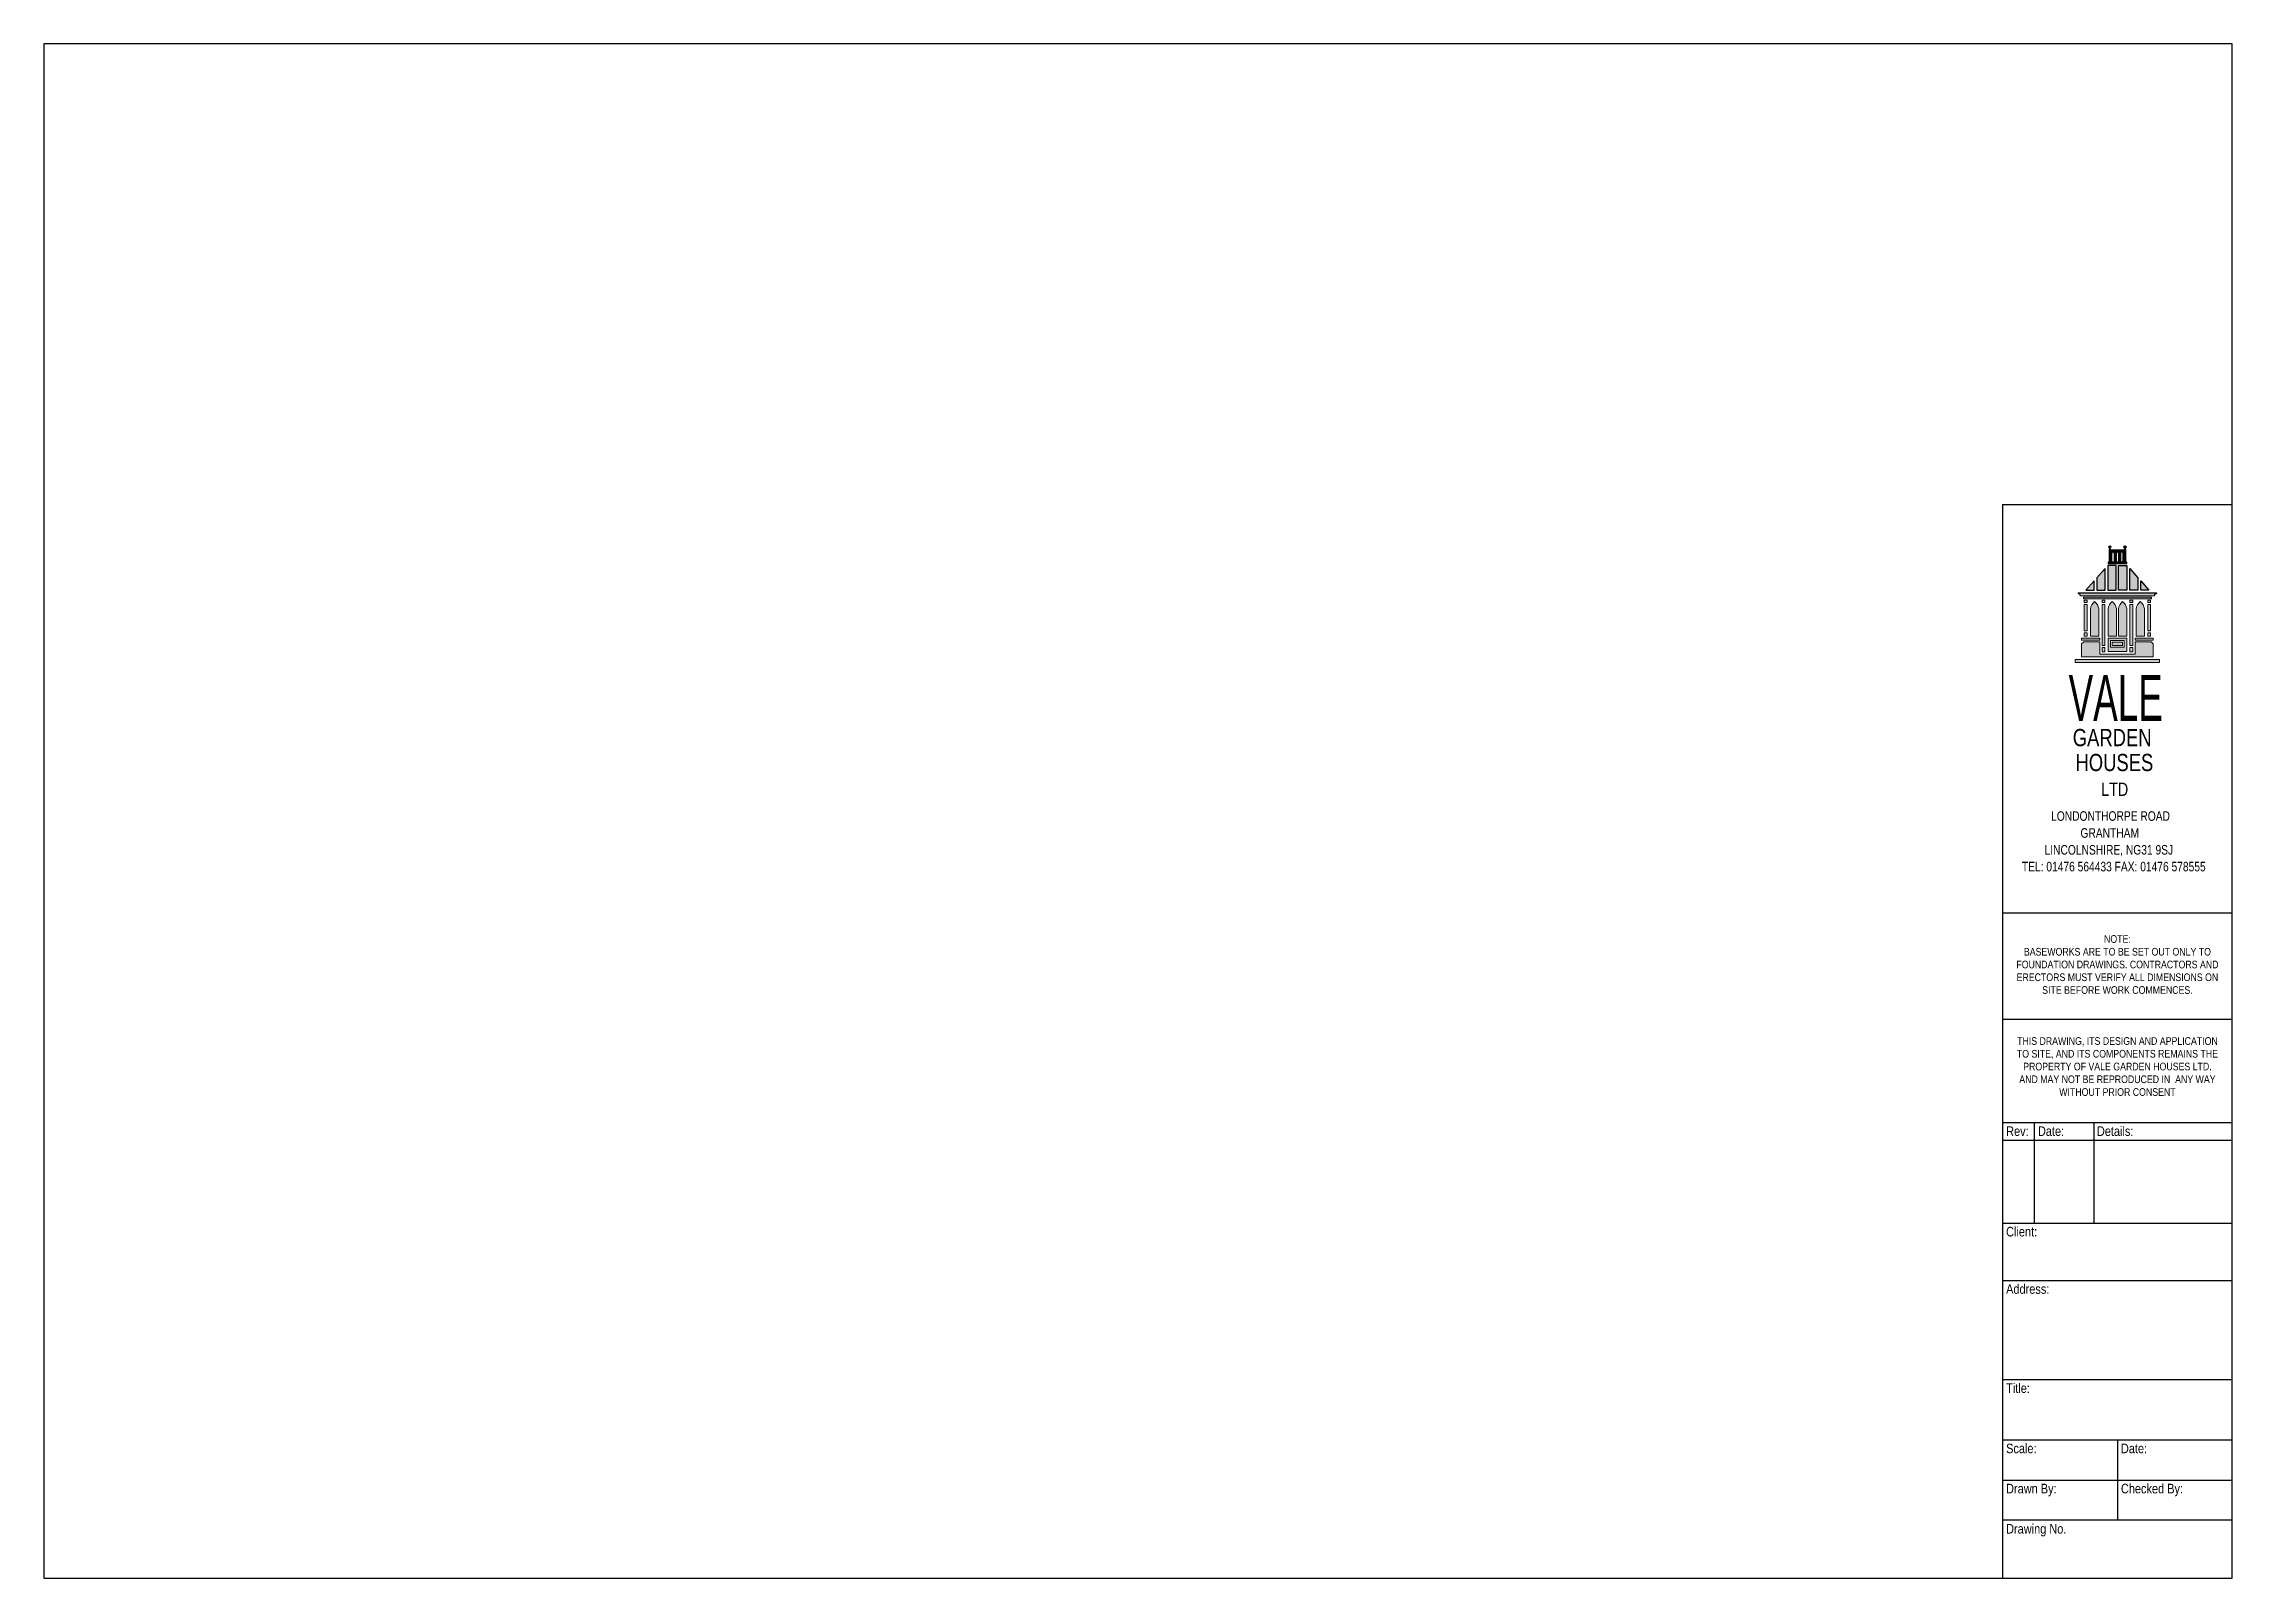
# Paper-space layout 'A2 landscape' of a CAD drawing. Header units: millimetres. Extents: x -12 to 560, y -1 to 400.
import ezdxf
from ezdxf.enums import TextEntityAlignment as Align

# ---------------------------------------------------------------- set-up
doc = ezdxf.new("R2010")
doc.units = ezdxf.units.MM
doc.header["$LTSCALE"] = 10
doc.layers.add('01 - Title Block', color=7, linetype='Continuous')
doc.styles.add('Title1', font='ARIALN.TTF', dxfattribs={"height": 3})
doc.styles.add('Title2', font='BASKVILL.TTF', dxfattribs={"width": 0.8, "height": 3})

# ---------------------------------------------------------------- blocks, each defined once
blk = doc.blocks.new('A2 Title')
at = {"layer": '01 - Title Block'}
h = blk.add_hatch(color=256, dxfattribs=at)
h.paths.add_polyline_path([(527.96, 268.8, 1), (527.37, 268.8, 1)])
h.paths.add_polyline_path([(531.92, 268.8, 1), (531.33, 268.8, 1)])
h = blk.add_hatch(color=252, dxfattribs=at)
h.paths.add_polyline_path([(523.56, 259.89), (521.4, 257.46), (523.56, 257.46)])
h.paths.add_polyline_path([(526.44, 263.13), (524.28, 260.7), (524.28, 257.46), (526.44, 257.46)])
h.paths.add_polyline_path([(529.32, 263.94), (527.16, 263.94), (527.16, 257.46), (529.32, 257.46)])
h.paths.add_polyline_path([(532.12, 263.94), (529.96, 263.94), (529.96, 257.46), (532.12, 257.46)])
h.paths.add_polyline_path([(532.84, 257.46), (535, 257.46), (535, 260.7), (532.84, 263.13)])
h.paths.add_polyline_path([(537.88, 257.46), (535.72, 259.89), (535.72, 257.46)])
h.paths.add_polyline_path([(539.36, 256.02), (539.36, 256.31), (539.58, 256.31, -0.414214), (539.86, 256.59), (539.86, 256.81), (519.42, 256.81), (519.42, 256.59, -0.414214), (519.7, 256.31), (519.92, 256.31), (519.92, 256.02)])
h.paths.add_polyline_path([(520.78, 255.67), (520.78, 255.23), (538.5, 255.23), (538.5, 255.67)])
h.paths.add_polyline_path([(536.69, 252.6, 0.197038), (535.61, 254.48, 0.197038), (534.53, 252.6), (534.53, 245.48), (536.69, 245.48)])
h.paths.add_polyline_path([(537.59, 254.87), (537.59, 254.22), (538.31, 254.22), (538.31, 254.87)])
h.paths.add_polyline_path([(537.59, 246.84), (538.31, 246.84), (538.31, 253.71), (537.59, 253.71)])
h.paths.add_polyline_path([(537.59, 245.48), (538.31, 245.48), (538.31, 246.34), (537.59, 246.34)])
h.paths.add_polyline_path([(534.28, 244.97), (534.28, 244.43), (539, 244.43), (539, 244.97)])
h.paths.add_polyline_path([(534.28, 243.98), (534.28, 240.71), (525, 240.71), (525, 243.98), (520.83, 243.98), (520.28, 243.43), (520.28, 240.03), (539, 240.03), (539, 243.43), (538.45, 243.98)])
h.paths.add_polyline_path([(532.91, 242.48), (532.91, 241.33), (533.63, 241.33), (533.63, 242.48)])
h.paths.add_polyline_path([(533.63, 253.71), (532.91, 253.71), (532.91, 242.99), (533.63, 242.99)])
h.paths.add_polyline_path([(532.08, 241.47), (532.08, 244.97), (527.2, 244.97), (527.2, 241.47)])
h.paths.add_polyline_path([(527.85, 242.55), (527.85, 244.32), (531.43, 244.32), (531.43, 242.55)], flags=0)
h.paths.add_polyline_path([(531, 242.99), (531, 243.89), (528.28, 243.89), (528.28, 242.99)])
h.paths.add_polyline_path([(526.37, 242.48), (525.65, 242.48), (525.65, 241.33), (526.37, 241.33)])
h.paths.add_polyline_path([(525.65, 242.99), (526.37, 242.99), (526.37, 253.71), (525.65, 253.71)])
h.paths.add_polyline_path([(525, 244.43), (525, 244.97), (520.28, 244.97), (520.28, 244.43)])
h.paths.add_polyline_path([(522.59, 245.48), (524.75, 245.48), (524.75, 252.6, 0.197038), (523.67, 254.48, 0.197038), (522.59, 252.6)])
h.paths.add_polyline_path([(521.69, 246.34), (520.97, 246.34), (520.97, 245.48), (521.69, 245.48)])
h.paths.add_polyline_path([(520.97, 246.84), (521.69, 246.84), (521.69, 253.71), (520.97, 253.71)])
h.paths.add_polyline_path([(520.97, 254.22), (521.69, 254.22), (521.69, 254.87), (520.97, 254.87)])
h.paths.add_polyline_path([(525.65, 254.87), (525.65, 254.22), (526.37, 254.22), (526.37, 254.87)])
h.paths.add_polyline_path([(528.28, 254.48, 0.197038), (527.2, 252.6), (527.2, 245.48), (529.36, 245.48), (529.36, 252.6, 0.197038)])
h.paths.add_polyline_path([(529.92, 252.6), (529.92, 245.48), (532.08, 245.48), (532.08, 252.6, 0.197038), (531, 254.48, 0.197038)])
h.paths.add_polyline_path([(532.91, 254.22), (533.63, 254.22), (533.63, 254.87), (532.91, 254.87)])
h = blk.add_hatch(color=256, dxfattribs=at)
h.paths.add_polyline_path([(527.48, 264.8), (527.19, 264.8), (527.19, 264.44), (532.09, 264.44), (532.09, 264.8), (531.8, 264.8), (531.8, 268.33), (531.44, 268.33), (531.44, 268.04), (527.84, 268.04), (527.84, 268.33), (527.48, 268.33)])
h.paths.add_polyline_path([(528.49, 267.59, -0.155351), (528.86, 266.95), (528.86, 264.87), (528.11, 264.87), (528.11, 266.95, -0.155351)], flags=0)
h.paths.add_polyline_path([(529.27, 266.95, -0.155351), (529.64, 267.59, -0.155351), (530.02, 266.95), (530.02, 264.87), (529.27, 264.87)], flags=0)
h.paths.add_polyline_path([(530.42, 266.95, -0.155351), (530.79, 267.59, -0.155351), (531.17, 266.95), (531.17, 264.87), (530.42, 264.87)], flags=0)
blk.add_hatch(color=252, dxfattribs=at).paths.add_polyline_path([(540.66, 238.56), (540.66, 239.31), (518.62, 239.31), (518.62, 238.56)])
for p, q in [((526.44, 263.13), (524.28, 260.7)), ((527.84, 268.04), (531.44, 268.04)), ((528.11, 266.95), (528.11, 264.87)), ((528.11, 264.87), (528.86, 264.87)), ((528.86, 264.87), (528.86, 266.95)), ((529.27, 266.95), (529.27, 264.87)), ((529.27, 264.87), (530.02, 264.87)), ((530.02, 264.87), (530.02, 266.95)), ((530.42, 266.95), (530.42, 264.87)), ((530.42, 264.87), (531.17, 264.87)), ((531.17, 264.87), (531.17, 266.95)), ((532.84, 263.13), (535, 260.7)), ((523.56, 259.89), (521.4, 257.46)), ((535.72, 259.89), (537.88, 257.46)), ((519.42, 256.81), (539.86, 256.81)), ((519.42, 256.81), (519.42, 256.59)), ((519.7, 256.31), (519.92, 256.31)), ((539.58, 256.31), (539.36, 256.31)), ((539.86, 256.81), (539.86, 256.59))]:
    blk.add_line(p, q, dxfattribs=at)
at = {"layer": '01 - Title Block', "color": 252, "lineweight": 0}
for p, q in [((519.92, 256.31), (519.92, 256.02)), ((539.36, 256.02), (519.92, 256.02)), ((522.59, 245.48), (522.59, 252.6)), ((524.75, 252.6), (524.75, 245.48)), ((527.2, 245.48), (527.2, 252.6)), ((529.36, 252.6), (529.36, 245.48)), ((529.92, 252.6), (529.92, 245.48)), ((532.08, 245.48), (532.08, 252.6)), ((534.53, 252.6), (534.53, 245.48)), ((536.69, 245.48), (536.69, 252.6)), ((539.36, 256.31), (539.36, 256.02)), ((520.83, 243.98), (520.28, 243.43)), ((520.28, 243.43), (520.28, 240.03)), ((525, 243.98), (520.83, 243.98)), ((524.75, 245.48), (522.59, 245.48)), ((525, 240.71), (525, 243.98)), ((534.28, 240.71), (525, 240.71)), ((529.36, 245.48), (527.2, 245.48)), ((529.92, 245.48), (532.08, 245.48)), ((538.45, 243.98), (534.28, 243.98)), ((534.28, 243.98), (534.28, 240.71)), ((534.53, 245.48), (536.69, 245.48)), ((539, 243.43), (538.45, 243.98)), ((539, 240.03), (539, 243.43)), ((520.28, 240.03), (539, 240.03))]:
    blk.add_line(p, q, dxfattribs=at)
at = {"layer": '01 - Title Block'}
for points in [[(559.64, 400.35), (-12.27, 400.35), (-12.27, -0.87), (559.64, -0.87)], [(527.16, 257.46), (529.32, 257.46), (529.32, 263.94), (527.16, 263.94)], [(532.12, 257.46), (529.96, 257.46), (529.96, 263.94), (532.12, 263.94)]]:
    blk.add_lwpolyline(points, close=True, dxfattribs=at)
for points in [[(499.64, 279.87), (499.64, -0.87)], [(499.64, 279.87), (559.64, 279.87)], [(524.28, 260.7), (524.28, 257.46), (526.44, 257.46), (526.44, 263.13)], [(527.48, 264.8), (527.19, 264.8), (527.19, 264.44), (532.09, 264.44), (532.09, 264.8), (531.8, 264.8)], [(527.84, 268.04), (527.84, 268.33), (527.48, 268.33), (527.48, 264.8)], [(527.48, 264.44), (527.84, 264.44)], [(531.8, 264.8), (531.8, 268.33), (531.44, 268.33), (531.44, 268.04)], [(531.44, 264.44), (531.8, 264.44)], [(535, 260.7), (535, 257.46), (532.84, 257.46), (532.84, 263.13)], [(521.4, 257.46), (523.56, 257.46), (523.56, 259.89)], [(537.88, 257.46), (535.72, 257.46), (535.72, 259.89)], [(499.64, 173.11), (559.64, 173.11)], [(499.64, 145.33), (559.64, 145.33)], [(499.64, 118.28), (559.64, 118.28)], [(507.85, 118.28), (507.85, 92)], [(523.43, 118.28), (523.43, 92)], [(499.64, 113.63), (559.64, 113.63)], [(499.64, 92), (559.64, 92)], [(499.64, 77.01), (559.64, 77.01)], [(499.64, 51.08), (559.64, 51.08)], [(499.64, 35.32), (559.64, 35.32)], [(529.66, 35.32), (529.66, 14.37)], [(499.64, 24.74), (559.64, 24.74)], [(499.64, 14.37), (559.64, 14.37)]]:
    blk.add_lwpolyline(points, dxfattribs=at)
at = {"layer": '01 - Title Block', "color": 252, "lineweight": 0}
for points in [[(520.78, 255.23), (538.5, 255.23), (538.5, 255.67), (520.78, 255.67)], [(521.69, 254.22), (520.97, 254.22), (520.97, 254.87), (521.69, 254.87)], [(521.69, 246.84), (520.97, 246.84), (520.97, 253.71), (521.69, 253.71)], [(526.37, 254.22), (525.65, 254.22), (525.65, 254.87), (526.37, 254.87)], [(526.37, 242.99), (525.65, 242.99), (525.65, 253.71), (526.37, 253.71)], [(532.91, 254.22), (533.63, 254.22), (533.63, 254.87), (532.91, 254.87)], [(532.91, 242.99), (533.63, 242.99), (533.63, 253.71), (532.91, 253.71)], [(537.59, 254.22), (538.31, 254.22), (538.31, 254.87), (537.59, 254.87)], [(537.59, 246.84), (538.31, 246.84), (538.31, 253.71), (537.59, 253.71)], [(521.69, 245.48), (520.97, 245.48), (520.97, 246.34), (521.69, 246.34)], [(537.59, 245.48), (538.31, 245.48), (538.31, 246.34), (537.59, 246.34)], [(525, 244.43), (520.28, 244.43), (520.28, 244.97), (525, 244.97)], [(526.37, 241.33), (525.65, 241.33), (525.65, 242.48), (526.37, 242.48)], [(532.08, 241.47), (527.2, 241.47), (527.2, 244.97), (532.08, 244.97)], [(531.43, 242.55), (527.85, 242.55), (527.85, 244.32), (531.43, 244.32)], [(531, 242.99), (528.28, 242.99), (528.28, 243.89), (531, 243.89)], [(532.91, 241.33), (533.63, 241.33), (533.63, 242.48), (532.91, 242.48)], [(534.28, 244.43), (539, 244.43), (539, 244.97), (534.28, 244.97)], [(518.62, 238.56), (540.66, 238.56), (540.66, 239.31), (518.62, 239.31)]]:
    blk.add_lwpolyline(points, close=True, dxfattribs=at)
at = {"layer": '01 - Title Block'}
for centre in [(527.66, 268.8), (531.62, 268.8)]:
    blk.add_circle(centre, 0.295, dxfattribs=at)
for centre, radius, start, end in [((529.3, 266.68), 1.21, 131.7592, 167.0806), ((527.68, 266.68), 1.21, 12.9194, 48.2408), ((530.45, 266.68), 1.21, 131.7592, 167.0806), ((528.83, 266.68), 1.21, 12.9194, 48.2408), ((531.6, 266.68), 1.21, 131.7592, 167.0806), ((529.98, 266.68), 1.21, 12.9194, 48.2408), ((519.42, 256.31), 0.288, 0, 90), ((539.86, 256.31), 0.288, 90, 180)]:
    blk.add_arc(centre, radius, start, end, dxfattribs=at)
at = {"layer": '01 - Title Block', "color": 252, "lineweight": 0}
for centre, start, end in [((525.41, 252.22), 127.7251, 172.3117), ((521.93, 252.22), 7.6883, 52.2749), ((530.02, 252.22), 127.7251, 172.3117), ((526.54, 252.22), 7.6883, 52.2749), ((532.74, 252.22), 127.7251, 172.3117), ((529.26, 252.22), 7.6883, 52.2749), ((537.35, 252.22), 127.7251, 172.3117), ((533.87, 252.22), 7.6883, 52.2749)]:
    blk.add_arc(centre, 2.85, start, end, dxfattribs=at)
at = {"layer": '01 - Title Block', "style": 'Title2', "width": 0.6}
blk.add_text('VALE', height=12, dxfattribs=at).set_placement((529.19, 235.3), align=Align.TOP_CENTER)
at = {"layer": '01 - Title Block', "style": 'Title2', "width": 0.8}
for s, height, p in [('GARDEN', 4.5, (517.97, 216.69)), ('HOUSES', 4.5, (518.68, 210.17)), ('LTD', 3.5, (525.39, 203.67)), ('LONDONTHORPE ROAD', 2.5001, (512.31, 197.17)), ('GRANTHAM', 2.5, (519.98, 192.74)), ('LINCOLNSHIRE, NG31 9SJ', 2.5001, (510.6, 188.34)), ('TEL: 01476 564433 FAX: 01476 578555', 2.5001, (504.67, 183.95))]:
    blk.add_text(s, height=height, dxfattribs=at).set_placement(p)
at = {"layer": '01 - Title Block', "style": 'Title1'}
for s, p in [('Client:', (500.55, 88.5)), ('Address:', (500.55, 73.51)), ('Title:', (500.55, 47.58)), ('Scale:', (500.55, 31.82)), ('Date:', (530.55, 31.82)), ('Drawn By:', (500.55, 21.32)), ('Checked By:', (530.55, 21.32)), ('Drawing No.', (500.55, 10.81))]:
    blk.add_text(s, height=2.5, dxfattribs=at).set_placement(p)
for s, insert, char_height, width, attachment_point in [('NOTE:\\PBASEWORKS ARE TO BE SET OUT ONLY TO \\PFOUNDATION DRAWINGS. CONTRACTORS AND \\PERECTORS MUST VERIFY ALL DIMENSIONS ON\\PSITE BEFORE WORK COMMENCES.\\P\\P\\P\\PTHIS DRAWING, ITS DESIGN AND APPLICATION \\PTO SITE, AND ITS COMPONENTS REMAINS THE \\PPROPERTY OF VALE GARDEN HOUSES LTD.\\PAND MAY NOT BE REPRODUCED IN  ANY WAY \\PWITHOUT PRIOR CONSENT', (529.64, 167.27), 2, 68.7106, 2), ('Rev:', (500.55, 117.28), 2.5, 7.4051, 1), ('Date:', (508.87, 117.28), 2.5, 14.4793, 1), ('Details:', (524.27, 117.28), 2.5, 35.3734, 1)]:
    blk.add_mtext(s, dxfattribs=dict(at, insert=insert, char_height=char_height, width=width, attachment_point=attachment_point))

psp = doc.layouts.new('A2 landscape')

# ---------------------------------------------------------------- block references
at = {"layer": '01 - Title Block'}
psp.add_blockref('A2 Title', (0, 0), dxfattribs=at)

# ---------------------------------------------------------------- viewports
at = {"layer": '01 - Title Block', "ltscale": 10}
psp.add_viewport(center=(273.68, 199.74), size=(571.91, 401.2247), view_center_point=(239543.68, -123858.91), view_height=20061.2363, dxfattribs=at)

doc.saveas('drawing.dxf')
